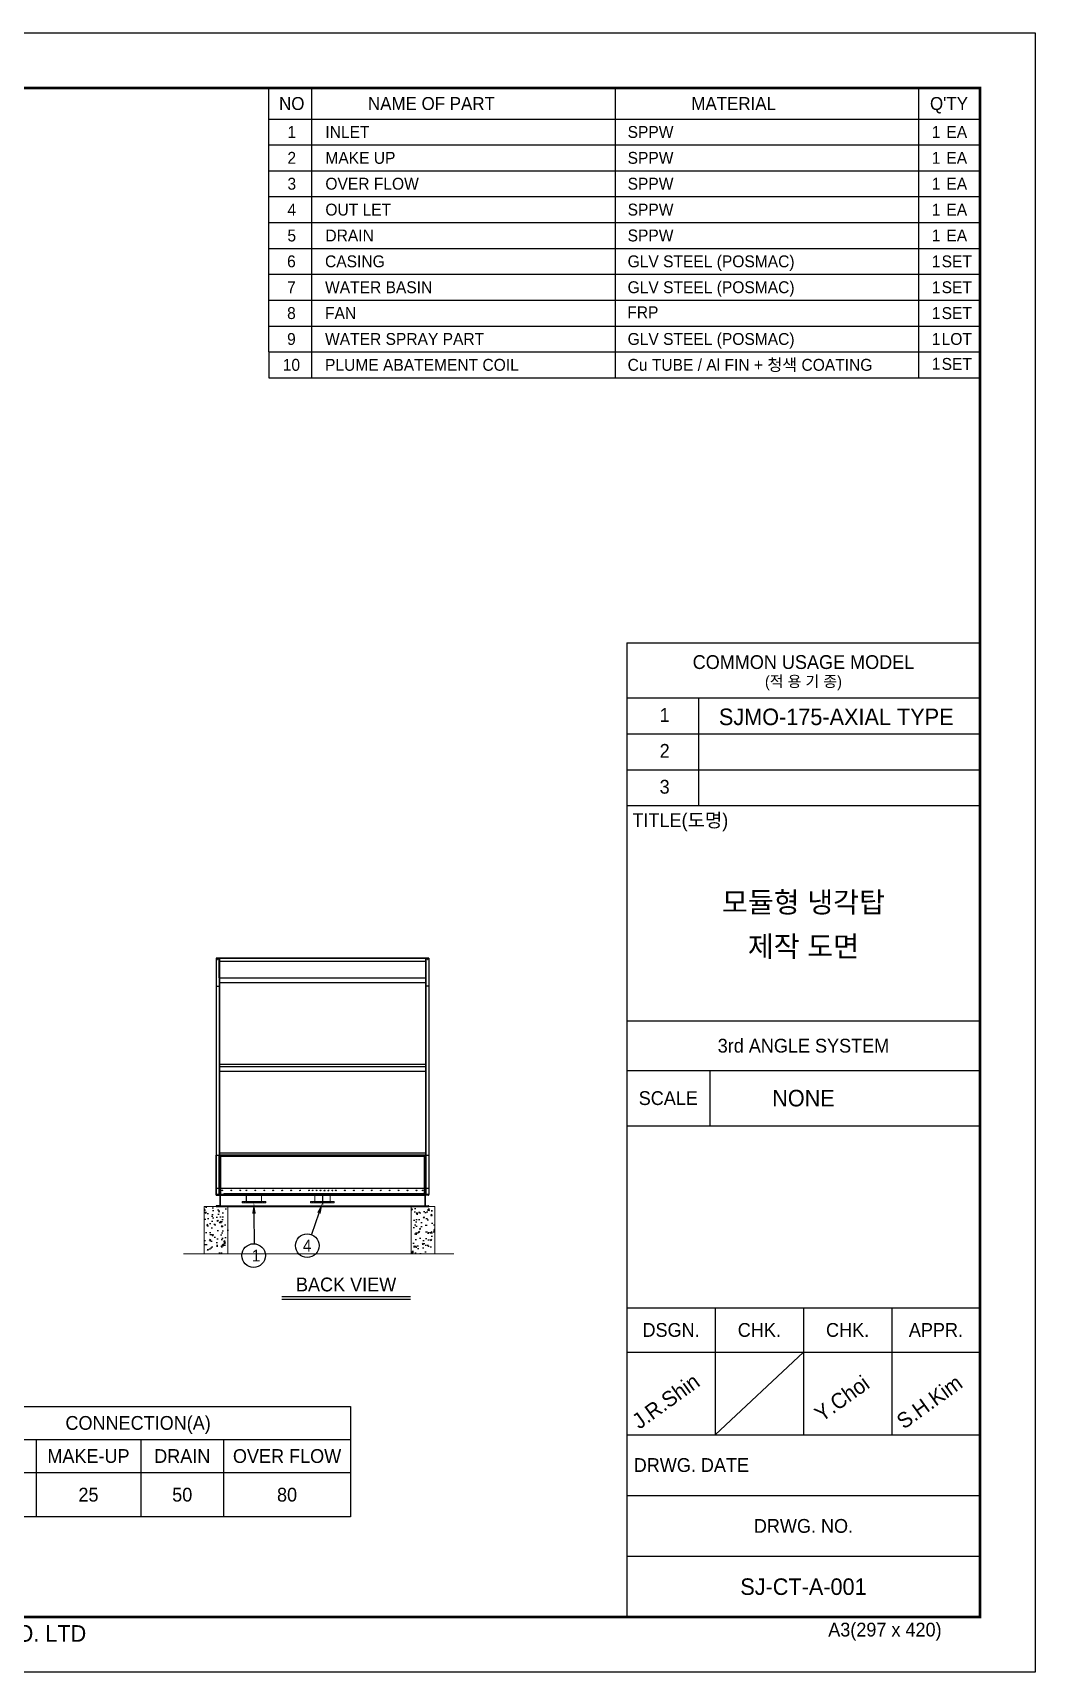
# Model space of a CAD drawing. Header units: millimetres. Extents: x 4773 to 34180, y 4671 to 25467.
# Drawn here: x 21460 to 34180, y 4671 to 25467 of the extents above; entities that cross this region are included whole.
import ezdxf
from ezdxf.enums import TextEntityAlignment as Align

# ---------------------------------------------------------------- set-up
doc = ezdxf.new("R2010")
doc.units = ezdxf.units.MM
doc.linetypes.add('CENTER', pattern=[2, 1.25, -0.25, 0.25, -0.25])
doc.linetypes.add('HIDDEN', pattern=[0.375, 0.25, -0.125])
for name, color, linetype in [('center', 1, 'CENTER'), ('SSL', 7, 'Continuous'), ('냉각탑', 4, 'Continuous'), ('냉각탑_box', 1, 'Continuous'), ('냉각탑_dim', 1, 'Continuous'), ('냉각탑_form', 1, 'Continuous'), ('냉각탑_text', 3, 'Continuous'), ('냉각탑_찬넬방진', 1, 'Continuous'), ('숨은선', 5, 'HIDDEN')]:
    doc.layers.add(name, color=color, linetype=linetype)
doc.styles.add('돋움', font='Dotum.ttf')
pattern_1 = [(50, (-856955.62, -420144.88), (182.18467, -15.939086), [19.05, -209.55]), (355, (-856955.62, -420144.88), (-35.24342, 191.056845), [15.24, -167.640584]), (100.451445, (-856940.44, -420146.2), (146.941247, 175.117752), [16.19001, -178.090245]), (46.1842, (-856955.62, -420094.08), (271.07904, -42.04233), [28.575, -314.325]), (96.635558, (-856933.03, -420097.58), (237.404134, 247.426125), [24.28502, -267.13561]), (351.18415, (-856955.62, -420094.08), (237.404134, 247.426125), [22.85997, -251.45973]), (21, (-856930.22, -420106.78), (151.614391, -102.265198), [19.05, -209.55]), (326, (-856930.22, -420106.78), (61.80203, 184.187966), [15.24, -167.64]), (71.451445, (-856917.59, -420115.3), (213.41642, 81.92277), [16.19001, -178.089938]), (37.5, (-856955.62, -420144.88), (3.0886033, 84.555039), [0, -165.608, 0, -170.18, 0, -168.275]), (7.5, (-856955.62, -420144.88), (66.8196625, 100.180575), [0, -97.028, 0, -161.798, 0, -64.135]), (327.5, (-857012.26, -420144.88), (135.590595, -5.728744), [0, -63.5, 0, -198.12, 0, -262.89]), (317.5, (-857037.66, -420144.88), (148.129181, 25.426491), [0, -82.55, 0, -131.572, 0, -186.69])]

# ---------------------------------------------------------------- blocks, each defined once
blk = doc.blocks.new('냉각탑form')
at = {"layer": 'Defpoints'}
blk.add_lwpolyline([(0, 297.07), (420.1, 297.07), (420.1, 0), (0, 0)], close=True, dxfattribs=at)
at = {"layer": '냉각탑_form'}
for p, q in [((346.08, 186.55), (346.08, 10)), ((346.08, 186.55), (410.1, 186.55)), ((346.08, 186.55), (410.1, 186.55)), ((346.08, 176.54), (410.1, 176.54)), ((359.09, 176.54), (359.09, 157.04)), ((346.08, 170.04), (410.1, 170.04)), ((346.08, 163.54), (410.1, 163.54)), ((346.08, 157.04), (410.1, 157.04)), ((346.08, 157.04), (410.1, 157.04)), ((346.08, 118.03), (410.1, 118.03)), ((346.08, 109.03), (410.1, 109.03)), ((361.09, 109.03), (361.09, 99.02)), ((346.08, 99.02), (410.1, 99.02)), ((346.08, 66.02), (410.1, 66.02)), ((362.09, 66.02), (362.09, 43.01)), ((378.09, 66.02), (378.09, 43.01)), ((394.1, 66.02), (394.1, 43.01)), ((346.08, 58.01), (410.1, 58.01)), ((378.09, 58.01), (362.09, 43.01)), ((346.08, 43.01), (410.1, 43.01)), ((346.08, 32.01), (410.1, 32.01)), ((346.08, 21.01), (410.1, 21.01))]:
    blk.add_line(p, q, dxfattribs=at)
at = {"layer": '냉각탑_form', "const_width": 0.5}
blk.add_lwpolyline([(10, 287.07), (10, 10), (410.1, 10), (410.1, 287.07)], close=True, dxfattribs=at)
at = {"layer": '냉각탑_form', "style": '돋움'}
for s, height, p in [('COMMON USAGE MODEL', 2.5006, (378.09, 183.04)), ('(적 용 기 종)', 2, (378.09, 179.54)), ('3rd ANGLE SYSTEM', 2.5006, (378.09, 113.53)), ('SCALE', 2.501, (353.59, 104.03)), ('DSGN.', 2.501, (354.09, 62.02)), ('CHK.', 2.501, (370.09, 62.02)), ('CHK.', 2.501, (386.09, 62.02)), ('APPR.', 2.501, (402.1, 62.02)), ('DRWG. NO.', 2.501, (378.09, 26.51))]:
    blk.add_text(s, height=height, dxfattribs=at).set_placement(p, align=Align.MIDDLE_CENTER)
for s, height, p in [('1', 2.5, (352.02, 172.2)), ('2', 2.5, (352.02, 165.7)), ('3', 2.5, (352.02, 159.2)), ('TITLE(도명)', 2.501, (347.09, 153.14)), ('DRWG. DATE', 2.501, (347.32, 36.29)), ('A3(297 x 420)', 2.5006, (382.58, 6.47)), ('SUNG JI AIR-CONDITIONING TECHNOLOGY CO. LTD', 3.0007, (149.5, 5.53))]:
    blk.add_text(s, height=height, dxfattribs=at).set_placement(p)
blk = doc.blocks.new('2')
for p, q in [((23786, 13729), (23786, 13374)), ((23786, 13729), (23824, 13729)), ((25641, 13729), (23786, 13729)), ((23786, 13729), (23786, 10729)), ((23824, 13729), (23824, 13374)), ((23826, 13479), (23826, 13729)), ((23826, 13729), (26447, 13729)), ((25641, 13729), (26486, 13729)), ((26447, 13691), (26447, 13729)), ((26447, 13479), (26447, 13729)), ((26449, 13729), (26449, 13374)), ((26487, 13729), (26449, 13729)), ((26486, 13729), (26486, 10729)), ((26487, 13729), (26487, 13374)), ((23786, 13374), (23824, 13374)), ((23786, 13372), (23786, 11230)), ((23786, 13372), (23824, 13372)), ((23824, 13372), (23824, 11230)), ((26487, 13374), (26449, 13374)), ((26449, 13372), (26449, 11230)), ((26487, 13372), (26449, 13372)), ((26487, 13372), (26487, 11230)), ((23786, 11230), (23824, 11230)), ((23826, 11258), (26447, 11258)), ((23826, 11258), (23826, 11230)), ((23826, 11230), (26447, 11230)), ((26447, 11258), (26447, 11230)), ((26449, 11230), (26487, 11230)), ((23786, 11229), (23786, 10899)), ((23786, 10729), (23786, 11229)), ((23786, 11229), (23824, 11229)), ((23824, 10729), (23824, 11229)), ((23826, 10729), (23826, 11229)), ((23826, 11229), (26447, 11229)), ((26446, 11229), (23826, 11229)), ((23826, 11229), (23826, 10729)), ((23840, 11229), (23840, 10729)), ((26432, 11215), (23840, 11215)), ((26432, 10729), (26432, 11229)), ((26446, 10729), (26446, 11229)), ((26447, 11229), (26447, 10729)), ((26449, 11229), (26487, 11229)), ((26449, 11229), (26449, 10729)), ((26487, 11229), (26487, 10899)), ((26486, 10729), (23786, 10729)), ((23786, 10729), (25641, 10729)), ((23826, 10729), (26446, 10729)), ((23840, 10731), (23885, 10731)), ((23885, 10743), (26432, 10743)), ((23885, 10743), (23885, 10729)), ((26486, 10729), (25641, 10729)), ((25641, 10729), (26486, 10729))]:
    blk.add_line(p, q)
at = {"color": 7}
for p, q in [((23786, 13729), (25641, 13729)), ((23786, 13729), (23786, 10729)), ((23828, 13729), (23828, 10809)), ((26486, 13729), (25641, 13729)), ((26444, 13729), (26444, 10809)), ((26486, 13729), (26486, 10729)), ((26444, 13687), (23828, 13687)), ((26486, 10809), (23786, 10809)), ((23786, 10729), (25641, 10729)), ((26486, 10729), (25641, 10729)), ((26486, 10729), (25641, 10729))]:
    blk.add_line(p, q, dxfattribs=at)
at = {"ltscale": 500}
for p, q in [((23824, 13479), (26449, 13479)), ((23824, 13419), (26449, 13419)), ((23824, 12385), (26449, 12385)), ((23824, 12355), (26449, 12355)), ((23824, 12295), (26449, 12295)), ((23786, 10729), (24116, 10729))]:
    blk.add_line(p, q, dxfattribs=at)
at = {"color": 7, "lineweight": 15}
for p, q in [((24116, 10644), (24266, 10644)), ((24116, 10644), (24116, 10624)), ((24116, 10624), (24266, 10624)), ((24124, 10624), (24124, 10644)), ((24141, 10624), (24141, 10644)), ((24141, 10624), (24141, 10644)), ((24145, 10624), (24145, 10644)), ((24162, 10624), (24162, 10644)), ((24162, 10624), (24162, 10644)), ((24167, 10644), (24167, 10624)), ((24168, 10729), (24168, 10644)), ((24168, 10644), (24168, 10629)), ((24168, 10629), (24266, 10629)), ((24170, 10729), (24170, 10629)), ((24190, 10624), (24190, 10644)), ((24190, 10624), (24190, 10644)), ((24210, 10624), (24210, 10644)), ((24210, 10624), (24210, 10644)), ((24255, 10624), (24255, 10644)), ((24255, 10624), (24255, 10644)), ((24266, 10644), (24416, 10644)), ((24266, 10629), (24364, 10629)), ((24266, 10629), (24362, 10629)), ((24266, 10624), (24416, 10624)), ((24276, 10624), (24276, 10644)), ((24276, 10624), (24276, 10644)), ((24321, 10624), (24321, 10644)), ((24321, 10624), (24321, 10644)), ((24342, 10624), (24342, 10644)), ((24342, 10624), (24342, 10644)), ((24362, 10729), (24362, 10629)), ((24364, 10729), (24364, 10644)), ((24364, 10644), (24364, 10629)), ((24365, 10644), (24365, 10624)), ((24370, 10624), (24370, 10644)), ((24370, 10624), (24370, 10644)), ((24387, 10624), (24387, 10644)), ((24391, 10624), (24391, 10644)), ((24391, 10624), (24391, 10644)), ((24408, 10624), (24408, 10644)), ((24416, 10644), (24416, 10624)), ((25136, 10644), (24986, 10644)), ((24986, 10644), (24986, 10624)), ((25136, 10624), (24986, 10624)), ((24994, 10624), (24994, 10644)), ((25011, 10624), (25011, 10644)), ((25011, 10624), (25011, 10644)), ((25015, 10624), (25015, 10644)), ((25032, 10624), (25032, 10644)), ((25032, 10624), (25032, 10644)), ((25037, 10644), (25037, 10624)), ((25038, 10729), (25038, 10644)), ((25038, 10644), (25038, 10629)), ((25136, 10629), (25038, 10629)), ((25040, 10729), (25040, 10629)), ((25136, 10629), (25040, 10629)), ((25060, 10624), (25060, 10644)), ((25060, 10624), (25060, 10644)), ((25080, 10624), (25080, 10644)), ((25080, 10624), (25080, 10644)), ((25125, 10624), (25125, 10644)), ((25125, 10624), (25125, 10644)), ((25286, 10644), (25136, 10644)), ((25234, 10629), (25136, 10629)), ((25286, 10624), (25136, 10624)), ((25146, 10624), (25146, 10644)), ((25146, 10624), (25146, 10644)), ((25191, 10624), (25191, 10644)), ((25191, 10624), (25191, 10644)), ((25212, 10624), (25212, 10644)), ((25212, 10624), (25212, 10644)), ((25232, 10729), (25232, 10629)), ((25234, 10729), (25234, 10644)), ((25234, 10644), (25234, 10629)), ((25235, 10644), (25235, 10624)), ((25240, 10624), (25240, 10644)), ((25240, 10624), (25240, 10644)), ((25257, 10624), (25257, 10644)), ((25261, 10624), (25261, 10644)), ((25261, 10624), (25261, 10644)), ((25278, 10624), (25278, 10644)), ((25286, 10644), (25286, 10624))]:
    blk.add_line(p, q, dxfattribs=at)
for centre, radius in [((23806, 13709), 3), ((26466, 13709), 3), ((23865, 10783), 4.09), ((23979, 10783), 4.09), ((24093, 10783), 4.09), ((24170, 10783), 4.09), ((24284, 10783), 4.09), ((24397, 10783), 4.09), ((24511, 10783), 4.09), ((24625, 10783), 4.09), ((24738, 10783), 4.09), ((24852, 10783), 4.09), ((24965, 10783), 4.09), ((25011, 10783), 4.09), ((25061, 10783), 4.09), ((25111, 10783), 4.09), ((25161, 10783), 4.09), ((25211, 10783), 4.09), ((25261, 10783), 4.09), ((25306, 10783), 4.09), ((25420, 10783), 4.09), ((25534, 10783), 4.09), ((25647, 10783), 4.09), ((25761, 10783), 4.09), ((25875, 10783), 4.09), ((25988, 10783), 4.09), ((26102, 10783), 4.09), ((26215, 10783), 4.09), ((26329, 10783), 4.09), ((26406, 10783), 4.09)]:
    blk.add_circle(centre, radius)
at = {"layer": 'center'}
for p, q in [((23873, 10783), (23858, 10783)), ((23865, 10791), (23865, 10776)), ((23987, 10783), (23971, 10783)), ((23979, 10791), (23979, 10776)), ((24100, 10783), (24085, 10783)), ((24093, 10791), (24093, 10776)), ((24178, 10783), (24162, 10783)), ((24170, 10791), (24170, 10776)), ((24291, 10783), (24276, 10783)), ((24284, 10791), (24284, 10776)), ((24405, 10783), (24390, 10783)), ((24397, 10791), (24397, 10776)), ((24519, 10783), (24503, 10783)), ((24511, 10791), (24511, 10776)), ((24632, 10783), (24617, 10783)), ((24625, 10791), (24625, 10776)), ((24746, 10783), (24730, 10783)), ((24738, 10791), (24738, 10776)), ((24860, 10783), (24844, 10783)), ((24852, 10791), (24852, 10776)), ((24973, 10783), (24958, 10783)), ((24965, 10791), (24965, 10776)), ((25019, 10783), (25003, 10783)), ((25011, 10791), (25011, 10776)), ((25069, 10783), (25053, 10783)), ((25061, 10791), (25061, 10776)), ((25119, 10783), (25103, 10783)), ((25111, 10791), (25111, 10776)), ((25136, 10729), (25136, 10603)), ((25153, 10783), (25169, 10783)), ((25161, 10791), (25161, 10776)), ((25203, 10783), (25219, 10783)), ((25211, 10791), (25211, 10776)), ((25253, 10783), (25269, 10783)), ((25261, 10791), (25261, 10776)), ((25314, 10783), (25299, 10783)), ((25306, 10791), (25306, 10776)), ((25428, 10783), (25412, 10783)), ((25420, 10791), (25420, 10776)), ((25541, 10783), (25526, 10783)), ((25534, 10791), (25534, 10776)), ((25655, 10783), (25640, 10783)), ((25647, 10791), (25647, 10776)), ((25769, 10783), (25753, 10783)), ((25761, 10791), (25761, 10776)), ((25882, 10783), (25867, 10783)), ((25875, 10791), (25875, 10776)), ((25996, 10783), (25980, 10783)), ((25988, 10791), (25988, 10776)), ((26110, 10783), (26094, 10783)), ((26102, 10791), (26102, 10776)), ((26223, 10783), (26208, 10783)), ((26215, 10791), (26215, 10776)), ((26337, 10783), (26321, 10783)), ((26329, 10791), (26329, 10776)), ((26414, 10783), (26399, 10783)), ((26406, 10791), (26406, 10776))]:
    blk.add_line(p, q, dxfattribs=at)
at = {"layer": 'SSL'}
for p, q in [((24214, 10729), (24018, 10729)), ((26157, 10729), (26486, 10729))]:
    blk.add_line(p, q, dxfattribs=at)
at = {"layer": '냉각탑'}
blk.add_line((23786, 10729), (26486, 10729), dxfattribs=at)
at = {"layer": '냉각탑_찬넬방진', "ltscale": 150}
for p, q in [((23786, 10724), (23786, 10729)), ((23786, 10724), (23786, 10729)), ((23786, 10729), (23837, 10729)), ((23789, 10721), (23829, 10721)), ((23789, 10721), (23829, 10721)), ((23832, 10718), (23832, 10589)), ((23837, 10729), (23837, 10729)), ((23837, 10729), (26486, 10729)), ((23837, 10721), (23837, 10586)), ((23786, 10583), (23786, 10579)), ((23837, 10579), (23786, 10579)), ((23829, 10586), (23789, 10586))]:
    blk.add_line(p, q, dxfattribs=at)
at = {"layer": '냉각탑_찬넬방진', "ltscale": 30}
for p, q in [((23837, 10721), (26435, 10721)), ((26486, 10729), (26435, 10729)), ((26486, 10729), (26435, 10729)), ((26486, 10729), (26435, 10729)), ((26435, 10729), (26435, 10729)), ((26486, 10729), (26435, 10729)), ((26435, 10721), (26435, 10586)), ((26440, 10718), (26440, 10589)), ((26483, 10721), (26443, 10721)), ((26483, 10721), (26443, 10721)), ((26486, 10724), (26486, 10729)), ((26486, 10724), (26486, 10729)), ((23837, 10586), (26435, 10586)), ((23837, 10579), (26486, 10579)), ((26435, 10579), (26486, 10579)), ((26443, 10586), (26483, 10586)), ((26443, 10586), (26483, 10586)), ((26486, 10583), (26486, 10579))]:
    blk.add_line(p, q, dxfattribs=at)
blk.add_lwpolyline([(23786, 10583), (23786, 10579), (26486, 10579)], dxfattribs=at)
at = {"layer": '냉각탑_찬넬방진', "ltscale": 150}
for centre, start, end in [((23789, 10724), 180, 270), ((23789, 10724), 180, 270), ((23829, 10718), 0, 90), ((23829, 10718), 0, 90), ((23789, 10583), 90, 180), ((23829, 10589), 270, 0)]:
    blk.add_arc(centre, 3.08, start, end, dxfattribs=at)
at = {"layer": '냉각탑_찬넬방진', "ltscale": 30}
for centre, start, end in [((26443, 10718), 90, 180), ((26443, 10718), 90, 180), ((26483, 10724), 270, 0), ((26483, 10724), 270, 0), ((26443, 10589), 180, 270), ((26483, 10583), 0, 90)]:
    blk.add_arc(centre, 3.08, start, end, dxfattribs=at)
at = {"layer": '숨은선', "ltscale": 4, "elevation": 0}
for points in [[(23866, 13689, -0.005236), (23866, 13689, -0.005236)], [(26406, 13689, 0.005236), (26406, 13689, 0.005236)]]:
    blk.add_lwpolyline(points, format="xyb", dxfattribs=at)

msp = doc.modelspace()

# ---------------------------------------------------------------- hatches: boundary and pattern name
h = msp.add_hatch()
h.set_pattern_fill('AR-CONC', color=4)
h.set_pattern_definition(pattern_1)
h.paths.add_polyline_path([(23935.9, 10578.7), (23635.9, 10578.7), (23635.9, 9978.7), (23935.9, 9978.7)])
h = msp.add_hatch()
h.set_pattern_fill('AR-CONC', color=4)
h.set_pattern_definition(pattern_1)
h.paths.add_polyline_path([(26260.7, 10578.7), (26560.7, 10578.7), (26560.7, 9978.7), (26260.7, 9978.7)])

# ---------------------------------------------------------------- linework, layer by layer
at = {"lineweight": 5}
msp.add_line((23371.6, 9978.3), (26802.6, 9978.3), dxfattribs=at)
for points in [[(23635.9, 9978.7), (23635.9, 10578.7), (23935.9, 10578.7), (23935.9, 9978.7)], [(26560.7, 9978.7), (26560.7, 10578.7), (26260.7, 10578.7), (26260.7, 9978.7)]]:
    msp.add_lwpolyline(points, dxfattribs=at)
at = {"layer": '냉각탑_box'}
for p, q in [((24996, 24766.4), (24996, 21418.6)), ((28849.9, 24766.4), (28849.9, 21418.6)), ((32698, 24766.4), (32698, 21418.6)), ((24454.2, 24372.5), (33479.9, 24372.5)), ((24454.2, 24044.3), (33479.9, 24044.3)), ((24454.2, 23716.1), (33479.9, 23716.1)), ((24454.2, 23387.9), (33479.9, 23387.9)), ((24454.2, 23059.7), (33479.9, 23059.7)), ((24454.2, 22731.5), (33479.9, 22731.5)), ((24454.2, 22403.3), (33479.9, 22403.3)), ((24454.2, 22075.1), (33479.9, 22075.1)), ((24454.2, 21746.9), (33479.9, 21746.9)), ((24454.2, 21418.6), (33479.9, 21418.6)), ((24454.2, 21418.6), (33479.9, 21418.6)), ((24454.2, 21418.6), (24454.2, 21090.6)), ((24996, 21418.6), (24996, 21090.6)), ((28849.9, 21418.6), (28849.9, 21090.6)), ((32698, 21418.6), (32698, 21090.6)), ((24454.2, 21090.6), (33479.9, 21090.6)), ((24619.3, 9438.1), (26252.6, 9438.1)), ((24619.3, 9403.1), (26252.6, 9403.1)), ((20101.6, 7623.5), (25491.6, 7623.5)), ((20101.6, 7623.5), (25491.6, 7623.5)), ((21501.6, 7623.5), (21501.6, 6643.5)), ((21501.6, 7623.5), (21501.6, 6643.5)), ((22831.6, 7623.5), (22831.6, 6643.5)), ((22831.6, 7623.5), (22831.6, 6643.5)), ((23881.6, 7623.5), (23881.6, 6643.5)), ((23881.6, 7623.5), (23881.6, 6643.5)), ((10441.6, 7203.5), (25491.6, 7203.5)), ((10441.6, 7203.5), (25491.6, 7203.5))]:
    msp.add_line(p, q, dxfattribs=at)
msp.add_lwpolyline([(24454.2, 21418.6), (24454.2, 24766.4), (33479.9, 24766.4), (33479.9, 20434)], dxfattribs=at)
msp.add_lwpolyline([(10441.6, 8043.5), (25491.6, 8043.5), (25491.6, 6643.5), (10441.6, 6643.5)], close=True, dxfattribs=at)
msp.add_lwpolyline([(10441.6, 8043.5), (25491.6, 8043.5), (25491.6, 6643.5), (10441.6, 6643.5)], close=True, dxfattribs=at)
at = {"layer": '냉각탑_dim', "linetype": 'ByBlock', "lineweight": -2}
for points in [[(24266.8, 10487.8), (24269.3, 10106)], [(25091.1, 10495.4), (24995.1, 10222.7)]]:
    msp.add_lwpolyline(points, dxfattribs=at)
for centre in [(24943, 10082), (24262.2, 9956.2)]:
    msp.add_circle(centre, 150, dxfattribs=at)
at = {"layer": '냉각탑_dim'}
for points in [[(24289.5, 10487.9), (24265.9, 10624.2), (24244.1, 10487.6)], [(25069.6, 10502.9), (25135.9, 10624.2), (25112.5, 10487.9)]]:
    msp.add_solid(points, dxfattribs=at)

# ---------------------------------------------------------------- block references
msp.add_blockref('2', (0, 0))
at = {"layer": '냉각탑_form', "xscale": 70, "yscale": 70, "zscale": 70}
msp.add_blockref('냉각탑form', (4772.9, 4671.5), dxfattribs=at)

# ---------------------------------------------------------------- texts
at = {"layer": '냉각탑_text', "style": '돋움'}
for s, height, p in [('NO', 164.11, (24746.3, 24569.5)), ('NAME OF PART', 164.106, (26518.6, 24569.5)), ('MATERIAL', 164.11, (30353.6, 24569.5)), ("Q'TY", 164.11, (33086, 24569.5)), ('1', 151, (24746.3, 24208.4)), ('1', 151, (32921.9, 24208.4)), ('EA', 150.98, (33184.5, 24208.4)), ('2', 151, (24746.3, 23880.2)), ('1', 151, (32921.9, 23880.2)), ('EA', 150.98, (33184.5, 23880.2)), ('3', 151, (24746.3, 23552)), ('1', 151, (32921.9, 23552)), ('EA', 150.98, (33184.5, 23552)), ('4', 151, (24746.3, 23223.8)), ('1', 151, (32921.9, 23223.8)), ('EA', 150.98, (33184.5, 23223.8)), ('5', 151, (24746.3, 22895.6)), ('1', 151, (32921.9, 22895.6)), ('EA', 150.98, (33184.5, 22895.6)), ('6', 151, (24741.9, 22567.4)), ('1', 151, (32921.9, 22567.4)), ('SET', 150.98, (33184.5, 22567.4)), ('7', 151, (24741.9, 22239.2)), ('1', 151, (32921.9, 22239.2)), ('SET', 150.98, (33184.5, 22239.2)), ('8', 151, (24741.9, 21911)), ('1', 151, (32921.9, 21911)), ('SET', 150.98, (33184.5, 21911)), ('9', 151, (24741.9, 21582.7)), ('1', 151, (32921.9, 21582.7)), ('LOT', 150.98, (33184.5, 21582.7)), ('10', 150.98, (24741.9, 21254.7)), ('1', 151, (32921.9, 21268.6)), ('SET', 150.98, (33184.5, 21266.3)), ('SJMO-175-AXIAL TYPE', 210.051, (31655, 16789.7)), ('모듈형 냉각탑', 262.5, (31239.3, 14438.5)), ('제작 도면', 262.5, (31239.3, 13878.5)), ('NONE', 210.05, (31239.3, 11953.3)), ('1', 150, (24294.7, 9956.2)), ('4', 150, (24941.2, 10082.2)), ('BACK VIEW', 175, (25435.9, 9589.8)), ('CONNECTION(A)', 175, (22796.6, 7833.5)), ('CONNECTION(A)', 175, (22796.6, 7833.5)), ('MAKE-UP', 175, (22166.6, 7413.5)), ('MAKE-UP', 175, (22166.6, 7413.5)), ('DRAIN', 175, (23356.6, 7413.5)), ('DRAIN', 175, (23356.6, 7413.5)), ('OVER FLOW', 175, (24686.6, 7413.5)), ('OVER FLOW', 175, (24686.6, 7413.5)), ('25', 175, (22166.6, 6923.5)), ('50', 175, (23356.6, 6923.5)), ('80', 175, (24686.6, 6923.5)), ('SJ-CT-A-001', 210.051, (31239.3, 5756.7))]:
    msp.add_text(s, height=height, dxfattribs=at).set_placement(p, align=Align.MIDDLE_CENTER)
for s, height, p in [('INLET ', 150.98, (25172.9, 24208.4)), ('SPPW', 150.98, (29008, 24208.4)), ('MAKE UP', 150.98, (25172.9, 23880.2)), ('SPPW', 150.98, (29008, 23880.2)), ('OVER FLOW', 150.98, (25172.9, 23552)), ('SPPW', 150.98, (29008, 23552)), ('OUT LET ', 150.98, (25172.9, 23223.8)), ('SPPW', 150.98, (29008, 23223.8)), ('DRAIN', 150.98, (25172.9, 22895.6)), ('SPPW', 150.98, (29008, 22895.6)), ('CASING', 150.98, (25168.6, 22567.4)), ('GLV STEEL (POSMAC)', 150.977, (29008, 22567.4)), ('WATER BASIN', 150.977, (25168.6, 22239.2)), ('GLV STEEL (POSMAC)', 150.977, (29008, 22239.2)), ('FAN', 150.98, (25168.6, 21911)), ('FRP', 150.98, (29003.6, 21921.1)), ('WATER SPRAY PART', 150.977, (25168.6, 21582.7)), ('GLV STEEL (POSMAC)', 150.977, (29008, 21582.7)), ('PLUME ABATEMENT COIL', 150.977, (25168.6, 21254.7)), ('Cu TUBE / Al FIN + 청색 COATING', 150.977, (29008, 21254.7))]:
    msp.add_text(s, height=height, dxfattribs=at).set_placement(p, align=Align.MIDDLE_LEFT)
for s, p in [('J.R.Shin', (29157.1, 7746.3)), ('Y.Choi', (31472.5, 7839.7)), ('S.H.Kim', (32513.7, 7746.3))]:
    msp.add_text(s, height=196.05, rotation=35.81856, dxfattribs=at).set_placement(p)

doc.saveas('drawing.dxf')
